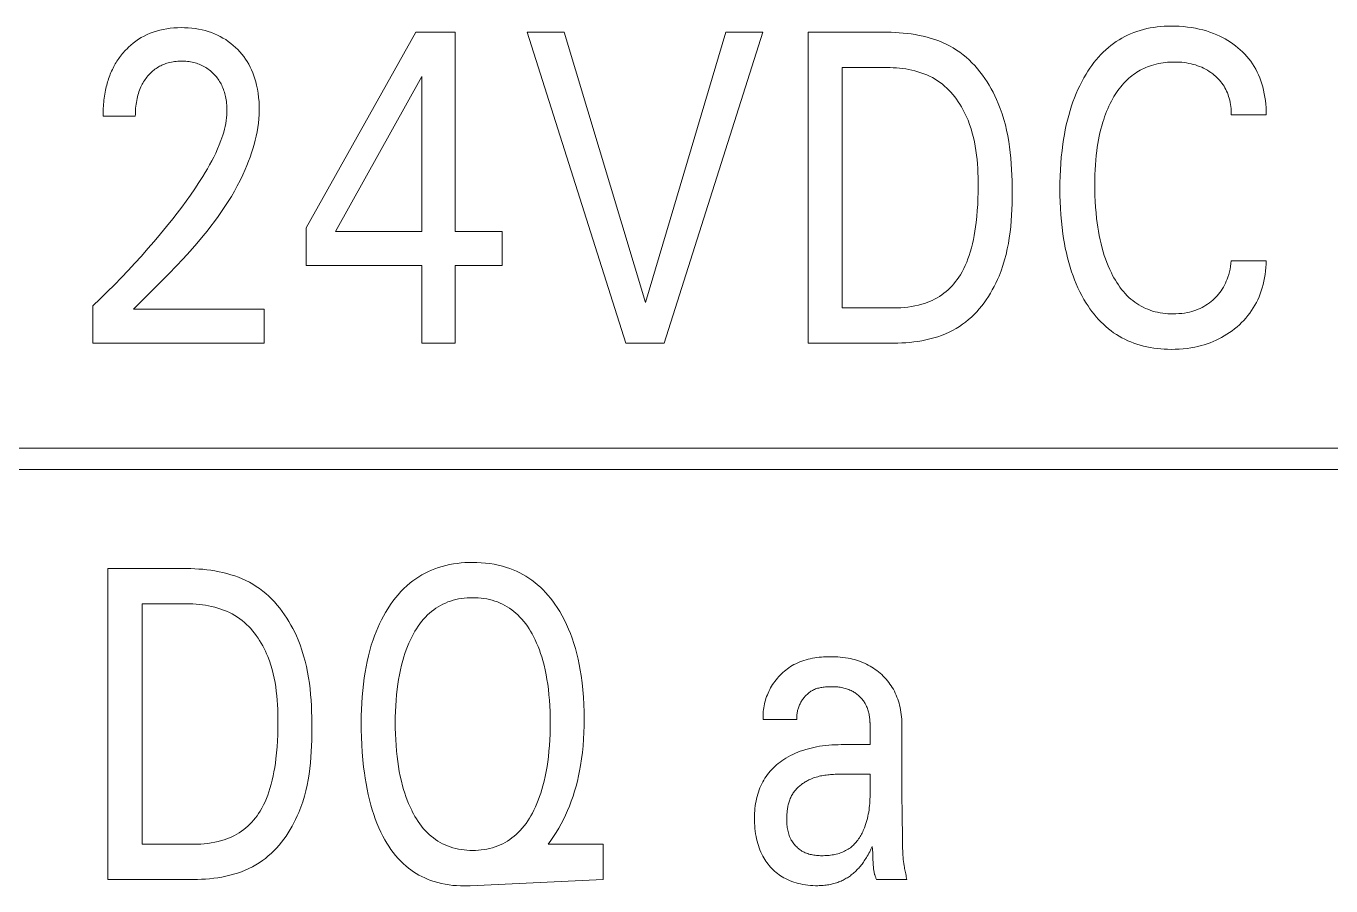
# Model space of a CAD drawing. Header units: millimetres. Extents: x 0 to 420, y 0 to 297.
# Drawn here: x 148.4 to 155.11, y 136.52 to 140.95 of the extents above; entities that cross this region are included whole.
import ezdxf

# ---------------------------------------------------------------- set-up
doc = ezdxf.new("R2010")
doc.units = ezdxf.units.MM
doc.layers.add('eProC - L2', color=41, linetype='Continuous', lineweight=20)

msp = doc.modelspace()

# ---------------------------------------------------------------- linework, layer by layer
at = {"layer": 'eProC - L2', "linetype": 'Continuous'}
for p, q in [((149.8388, 139.9085), (150.4031, 140.9155)), ((150.4031, 140.9155), (150.6054, 140.9155)), ((150.6054, 140.9155), (150.6054, 139.8904)), ((151.4844, 139.3155), (150.9764, 140.9155)), ((150.9764, 140.9155), (151.166, 140.9155)), ((151.166, 140.9155), (151.5851, 139.5253)), ((151.5851, 139.5253), (151.9988, 140.9155)), ((152.1884, 140.9155), (151.6804, 139.3155)), ((151.9988, 140.9155), (152.1884, 140.9155)), ((152.4224, 139.3155), (152.4224, 140.9155)), ((152.4224, 140.9155), (152.8279, 140.9155)), ((152.5975, 140.7341), (152.5975, 139.4969)), ((152.8279, 140.7341), (152.5975, 140.7341)), ((150.4339, 140.6876), (149.9885, 139.8904)), ((150.4339, 139.8904), (150.4339, 140.6876)), ((148.9589, 140.4835), (148.7929, 140.4835)), ((154.7792, 140.4914), (154.5996, 140.4914)), ((149.8388, 139.7158), (149.8388, 139.9085)), ((149.9885, 139.8904), (150.4339, 139.8904)), ((150.6054, 139.8904), (150.8476, 139.8904)), ((150.8476, 139.8904), (150.8476, 139.7158)), ((150.4339, 139.7158), (149.8388, 139.7158)), ((150.4339, 139.3155), (150.4339, 139.7158)), ((150.6054, 139.7158), (150.6054, 139.3155)), ((150.8476, 139.7158), (150.6054, 139.7158)), ((154.5996, 139.7396), (154.7792, 139.7396)), ((148.7403, 139.3155), (148.7403, 139.5071)), ((148.9489, 139.4901), (149.6229, 139.4901)), ((149.6229, 139.4901), (149.6229, 139.3155)), ((152.5975, 139.4969), (152.8633, 139.4969)), ((149.6229, 139.3155), (148.7403, 139.3155)), ((150.6054, 139.3155), (150.4339, 139.3155)), ((151.6804, 139.3155), (151.4844, 139.3155)), ((152.8624, 139.3155), (152.4224, 139.3155)), ((171.7239, 138.7755), (140.0739, 138.7755)), ((140.1839, 138.6655), (171.6139, 138.6655)), ((148.8183, 136.5555), (148.8183, 138.1555)), ((148.8183, 138.1555), (149.2238, 138.1555)), ((148.9933, 137.9741), (148.9933, 136.7369)), ((149.2238, 137.9741), (148.9933, 137.9741)), ((152.1904, 137.3914), (152.1911, 137.3787)), ((152.3634, 137.3787), (152.1911, 137.3787)), ((152.7407, 137.3529), (152.7408, 137.3492)), ((152.7408, 137.3492), (152.7408, 137.3455)), ((152.7408, 137.2495), (152.7408, 137.3455)), ((152.905, 137.3436), (152.905, 136.9558)), ((152.592, 137.2495), (152.7408, 137.2495)), ((152.7408, 137.0975), (152.5828, 137.0975)), ((152.9074, 136.7877), (152.9059, 136.8718)), ((148.9933, 136.7369), (149.2591, 136.7369)), ((151.098, 136.7562), (151.0843, 136.7369)), ((151.0843, 136.7369), (151.3674, 136.7369)), ((151.3674, 136.7369), (151.3674, 136.5555)), ((152.9081, 136.7261), (152.9074, 136.7877)), ((152.7546, 136.6868), (152.755, 136.6756)), ((149.2582, 136.5555), (148.8183, 136.5555)), ((151.3674, 136.5555), (150.6827, 136.5231)), ((152.9295, 136.5555), (152.7735, 136.5555))]:
    msp.add_line(p, q, dxfattribs=at)
for points in [[(148.9489, 139.4901), (148.986, 139.5269), (149.0231, 139.5636), (149.0601, 139.6004), (149.097, 139.6374), (149.1336, 139.6746), (149.1699, 139.7122), (149.2056, 139.7503), (149.2407, 139.7889), (149.2752, 139.8281), (149.3087, 139.8681), (149.3283, 139.8923), (149.3475, 139.9169), (149.3663, 139.9417), (149.3847, 139.9669), (149.4026, 139.9924), (149.42, 140.0183), (149.4368, 140.0445), (149.4531, 140.0711), (149.4688, 140.098), (149.4838, 140.1254), (149.4981, 140.1531), (149.5118, 140.1812), (149.5246, 140.2098), (149.5334, 140.2306), (149.5418, 140.2517), (149.5497, 140.2729), (149.5571, 140.2943), (149.564, 140.3159), (149.5703, 140.3377), (149.576, 140.3595), (149.581, 140.3815), (149.5855, 140.4036), (149.5892, 140.4258), (149.5922, 140.4481), (149.5945, 140.4704), (149.5959, 140.4928), (149.5966, 140.5152), (149.5965, 140.5368), (149.5955, 140.5583), (149.5937, 140.5798), (149.5911, 140.6013), (149.5875, 140.6226), (149.5831, 140.6437), (149.5791, 140.6597), (149.5745, 140.6755), (149.5694, 140.6911), (149.5637, 140.7066), (149.5573, 140.7217), (149.5503, 140.7366), (149.5426, 140.7511), (149.5346, 140.7646), (149.5261, 140.7777), (149.5169, 140.7905), (149.5072, 140.8028), (149.497, 140.8147), (149.4863, 140.8262), (149.4751, 140.8372), (149.463, 140.8482), (149.4504, 140.8585), (149.4374, 140.8683), (149.424, 140.8775), (149.4101, 140.886), (149.3959, 140.8939), (149.3811, 140.9013), (149.3658, 140.908), (149.3503, 140.914), (149.3346, 140.9193), (149.3186, 140.924), (149.3025, 140.928), (149.2848, 140.9316), (149.2669, 140.9345), (149.249, 140.9367), (149.2309, 140.9382), (149.2129, 140.939), (149.1947, 140.9393), (149.1762, 140.9389), (149.1576, 140.9379), (149.1391, 140.9362), (149.1207, 140.9338), (149.1025, 140.9305), (149.0844, 140.9265), (149.0678, 140.9219), (149.0515, 140.9166), (149.0354, 140.9106), (149.0196, 140.9038), (149.0042, 140.8962), (148.9891, 140.8879), (148.9751, 140.8792), (148.9615, 140.8699), (148.9484, 140.8599), (148.9357, 140.8494), (148.9235, 140.8383)], [(152.8624, 139.3155), (152.883, 139.3157), (152.9038, 139.3165), (152.9246, 139.3177), (152.9455, 139.3195), (152.9663, 139.3218), (152.9872, 139.3248), (153.0079, 139.3283), (153.0285, 139.3325), (153.0489, 139.3373), (153.0691, 139.3427), (153.0891, 139.3489), (153.1087, 139.3558), (153.1281, 139.3634), (153.147, 139.3718), (153.1655, 139.381), (153.1835, 139.391), (153.2011, 139.4018), (153.2171, 139.4127), (153.2326, 139.4244), (153.2476, 139.4368), (153.2621, 139.4497), (153.2761, 139.4634), (153.2896, 139.4775), (153.3027, 139.4922), (153.3152, 139.5074), (153.3271, 139.5231), (153.3386, 139.5392), (153.3496, 139.5557), (153.36, 139.5725), (153.3699, 139.5897), (153.3793, 139.6071), (153.3881, 139.6248), (153.3965, 139.6427), (153.4043, 139.6607), (153.415, 139.6881), (153.4245, 139.7158), (153.433, 139.7438), (153.4404, 139.772), (153.4469, 139.8004), (153.4525, 139.829), (153.4572, 139.8578), (153.4611, 139.8867), (153.4644, 139.9158), (153.4669, 139.9451), (153.4689, 139.9744), (153.4703, 140.0038), (153.4713, 140.0332), (153.4718, 140.0627), (153.472, 140.0922), (153.4719, 140.1216), (153.4714, 140.1509), (153.4706, 140.1802), (153.4693, 140.2094), (153.4675, 140.2385), (153.4652, 140.2676), (153.4623, 140.2965), (153.4587, 140.3254), (153.4545, 140.3541), (153.4494, 140.3826), (153.4436, 140.411), (153.4369, 140.4392), (153.4293, 140.4671), (153.4207, 140.4949), (153.4111, 140.5224), (153.4004, 140.5496), (153.3922, 140.5687), (153.3834, 140.5877), (153.374, 140.6064), (153.3641, 140.6249), (153.3537, 140.643), (153.3426, 140.6609), (153.3311, 140.6784), (153.319, 140.6954), (153.3063, 140.712), (153.2931, 140.7281), (153.2794, 140.7437), (153.2651, 140.7588), (153.2503, 140.7732), (153.2349, 140.7869), (153.2191, 140.8), (153.2027, 140.8124), (153.1857, 140.824), (153.1683, 140.8348), (153.1503, 140.8449), (153.1319, 140.8542), (153.1131, 140.8627), (153.094, 140.8706), (153.0744, 140.8777), (153.0546, 140.8841), (153.0346, 140.8899), (153.0143, 140.895), (152.9938, 140.8995), (152.9732, 140.9034), (152.9525, 140.9067), (152.9317, 140.9095), (152.9108, 140.9117), (152.89, 140.9134), (152.8692, 140.9146), (152.8485, 140.9153), (152.8279, 140.9155)], [(154.7792, 140.4914), (154.7792, 140.5094), (154.7786, 140.5275), (154.7773, 140.5456), (154.7755, 140.5636), (154.773, 140.5815), (154.7699, 140.5993), (154.7661, 140.6171), (154.7617, 140.6346), (154.7571, 140.6503), (154.752, 140.6657), (154.7463, 140.681), (154.74, 140.696), (154.7332, 140.7107), (154.7257, 140.7251), (154.7177, 140.7392), (154.7091, 140.753), (154.6999, 140.7661), (154.6902, 140.7789), (154.6799, 140.7913), (154.6691, 140.8032), (154.6578, 140.8147), (154.6461, 140.8257), (154.6339, 140.8362), (154.6214, 140.8463), (154.6086, 140.8558), (154.5956, 140.8648), (154.5822, 140.8733), (154.5686, 140.8813), (154.5547, 140.8888), (154.5405, 140.8958), (154.5261, 140.9024), (154.5083, 140.9097), (154.4902, 140.9163), (154.4719, 140.9222), (154.4533, 140.9275), (154.4346, 140.9321), (154.4157, 140.936), (154.395, 140.9396), (154.3742, 140.9425), (154.3533, 140.9447), (154.3324, 140.9462), (154.3113, 140.947), (154.2902, 140.9472), (154.2723, 140.9469), (154.2543, 140.9461), (154.2363, 140.9448), (154.2184, 140.943), (154.2006, 140.9406), (154.1828, 140.9377), (154.1652, 140.9342), (154.1478, 140.93), (154.1305, 140.9252), (154.1134, 140.9198), (154.0975, 140.914), (154.0819, 140.9077), (154.0665, 140.9008), (154.0514, 140.8933), (154.0365, 140.8853), (154.022, 140.8767), (154.0078, 140.8677), (153.9939, 140.8581), (153.9804, 140.848), (153.9673, 140.8374), (153.9537, 140.8255), (153.9407, 140.8132), (153.928, 140.8004), (153.9159, 140.7871), (153.9042, 140.7735), (153.8929, 140.7594), (153.8821, 140.745), (153.8716, 140.7303), (153.8617, 140.7153), (153.8521, 140.7), (153.8407, 140.6806), (153.8299, 140.6608), (153.8197, 140.6407), (153.8101, 140.6203), (153.8011, 140.5997), (153.7927, 140.5788), (153.7848, 140.5578), (153.7775, 140.5365), (153.7699, 140.5124), (153.7629, 140.488), (153.7565, 140.4635), (153.7507, 140.4389), (153.7454, 140.4141), (153.7407, 140.3892), (153.7365, 140.3642), (153.7328, 140.3392), (153.7286, 140.3063), (153.7251, 140.2734), (153.7224, 140.2404), (153.7203, 140.2074), (153.7189, 140.1743), (153.7181, 140.1412), (153.7178, 140.1081)], [(148.9235, 140.8383), (148.9162, 140.8311), (148.909, 140.8236), (148.9035, 140.8177), (148.8982, 140.8117), (148.893, 140.8055), (148.8879, 140.7993), (148.883, 140.7929), (148.8781, 140.7864), (148.8734, 140.7799), (148.8689, 140.7732), (148.8645, 140.7665), (148.8602, 140.7596), (148.856, 140.7527), (148.852, 140.7457), (148.8482, 140.7386), (148.8445, 140.7314), (148.8407, 140.7237), (148.8371, 140.7159), (148.8336, 140.7081), (148.8303, 140.7001), (148.8272, 140.6922), (148.8242, 140.6841), (148.8214, 140.676), (148.8188, 140.6678), (148.8162, 140.6596), (148.8139, 140.6514), (148.8116, 140.6431), (148.8095, 140.6348), (148.8076, 140.6264), (148.8058, 140.618), (148.8037, 140.6078), (148.8019, 140.5975), (148.8002, 140.5872), (148.7988, 140.5769), (148.7975, 140.5666), (148.7963, 140.5562), (148.7954, 140.5459), (148.7946, 140.5355), (148.7939, 140.5251), (148.7935, 140.5147), (148.7931, 140.5043), (148.7929, 140.4939), (148.7929, 140.4835)], [(148.9589, 140.4835), (148.959, 140.4937), (148.9593, 140.5039), (148.9598, 140.5142), (148.9606, 140.5244), (148.9616, 140.5346), (148.9628, 140.5447), (148.9643, 140.5549), (148.9661, 140.565), (148.9679, 140.5739), (148.97, 140.5827), (148.9723, 140.5915), (148.9748, 140.6002), (148.9776, 140.6089), (148.9807, 140.6174), (148.9841, 140.6258), (148.9877, 140.6341), (148.9909, 140.6409), (148.9944, 140.6476), (148.998, 140.6541), (149.0018, 140.6606), (149.0058, 140.6669), (149.01, 140.6731), (149.0144, 140.6792), (149.019, 140.6852), (149.0237, 140.691), (149.0284, 140.6963), (149.0333, 140.7015), (149.0383, 140.7066), (149.0435, 140.7115), (149.0488, 140.7162), (149.0543, 140.7207), (149.0599, 140.7251), (149.0657, 140.7292), (149.0716, 140.7332), (149.0775, 140.7368), (149.0835, 140.7403), (149.0897, 140.7435), (149.0959, 140.7466), (149.1023, 140.7494), (149.1088, 140.752), (149.1153, 140.7544), (149.1219, 140.7566), (149.1286, 140.7585), (149.1367, 140.7606), (149.1448, 140.7623), (149.1531, 140.7637), (149.1613, 140.7649), (149.1697, 140.7658), (149.178, 140.7664), (149.1864, 140.7668), (149.1947, 140.7669), (149.2029, 140.7669), (149.211, 140.7666), (149.2191, 140.766), (149.2272, 140.7653), (149.2353, 140.7643), (149.2433, 140.763), (149.2513, 140.7615), (149.2593, 140.7598), (149.2665, 140.7579), (149.2737, 140.7558), (149.2808, 140.7535), (149.2878, 140.7509), (149.2948, 140.7481), (149.3016, 140.745), (149.3083, 140.7418), (149.3149, 140.7382), (149.3213, 140.7345), (149.3275, 140.7305), (149.3336, 140.7263), (149.3395, 140.7219), (149.3453, 140.7173), (149.3509, 140.7125), (149.3564, 140.7075), (149.3617, 140.7023), (149.3667, 140.6971), (149.3715, 140.6916), (149.3762, 140.6861), (149.3806, 140.6804), (149.3849, 140.6745), (149.389, 140.6685), (149.3928, 140.6624), (149.3965, 140.6561), (149.4, 140.6498), (149.4034, 140.6429), (149.4066, 140.6359), (149.4096, 140.6287), (149.4123, 140.6215), (149.4148, 140.6142), (149.4172, 140.6068), (149.4193, 140.5994), (149.4212, 140.5919), (149.4229, 140.5844), (149.4247, 140.5758), (149.4262, 140.5672), (149.4275, 140.5585), (149.4286, 140.5498), (149.4295, 140.5411), (149.4301, 140.5324), (149.4305, 140.5236), (149.4307, 140.5149), (149.4306, 140.5061)], [(152.8279, 140.7341), (152.8438, 140.7339), (152.8598, 140.7333), (152.8759, 140.7323), (152.8919, 140.7308), (152.908, 140.729), (152.9241, 140.7266), (152.94, 140.7238), (152.9559, 140.7205), (152.9716, 140.7167), (152.9872, 140.7124), (153.0025, 140.7075), (153.0176, 140.7021), (153.0325, 140.6961), (153.047, 140.6896), (153.0612, 140.6824), (153.075, 140.6746), (153.0885, 140.6661), (153.1009, 140.6575), (153.1129, 140.6483), (153.1245, 140.6386), (153.1357, 140.6283), (153.1465, 140.6176), (153.1569, 140.6065), (153.1669, 140.5949), (153.1765, 140.5829), (153.1857, 140.5706), (153.1945, 140.5579), (153.2029, 140.5449), (153.2109, 140.5317), (153.2185, 140.5182), (153.2257, 140.5045), (153.2325, 140.4906), (153.2388, 140.4766), (153.2448, 140.4624), (153.2531, 140.4407), (153.2605, 140.4188), (153.267, 140.3967), (153.2728, 140.3744), (153.2778, 140.352), (153.2821, 140.3294), (153.2857, 140.3067), (153.2887, 140.2839), (153.2912, 140.261), (153.2932, 140.2381), (153.2947, 140.2151), (153.2957, 140.192), (153.2964, 140.169), (153.2968, 140.1459), (153.2969, 140.1229), (153.2966, 140.0916), (153.2959, 140.0604), (153.2946, 140.0292), (153.2927, 139.9981), (153.2901, 139.9671), (153.2867, 139.9361), (153.2839, 139.9142), (153.2806, 139.8923), (153.2768, 139.8704), (153.2726, 139.8487), (153.2677, 139.827), (153.2623, 139.8055), (153.2562, 139.7842), (153.2507, 139.7667), (153.2446, 139.7494), (153.238, 139.7324), (153.2308, 139.7155), (153.223, 139.699), (153.2145, 139.6828), (153.2053, 139.667), (153.1976, 139.6551), (153.1896, 139.6435), (153.181, 139.6322), (153.1721, 139.6212), (153.1627, 139.6106), (153.1528, 139.6004), (153.1426, 139.5906), (153.132, 139.5813), (153.1209, 139.5725), (153.1094, 139.5642), (153.0976, 139.5563), (153.0854, 139.549), (153.0729, 139.5422), (153.0601, 139.5359), (153.0471, 139.5302), (153.0339, 139.5249), (153.0205, 139.5201), (153.0069, 139.5158), (152.9894, 139.5111), (152.9716, 139.5071), (152.9537, 139.5038), (152.9358, 139.5012), (152.9177, 139.4993), (152.8996, 139.4979), (152.8814, 139.4972), (152.8633, 139.4969)], [(153.9077, 140.3061), (153.9103, 140.3246), (153.9132, 140.3431), (153.9164, 140.3616), (153.92, 140.38), (153.924, 140.3984), (153.9285, 140.4166), (153.9333, 140.4347), (153.9386, 140.4527), (153.943, 140.4667), (153.9478, 140.4806), (153.9528, 140.4944), (153.9582, 140.508), (153.9638, 140.5216), (153.9699, 140.535), (153.9762, 140.5482), (153.9829, 140.5613), (153.99, 140.5742), (153.9961, 140.5847), (154.0025, 140.5951), (154.0091, 140.6053), (154.0161, 140.6153), (154.0233, 140.6251), (154.0307, 140.6347), (154.0385, 140.6441), (154.0466, 140.6532), (154.0549, 140.662), (154.0636, 140.6705), (154.0725, 140.6787), (154.0804, 140.6855), (154.0884, 140.6919), (154.0967, 140.6981), (154.1052, 140.7041), (154.1138, 140.7097), (154.1226, 140.7151), (154.1316, 140.7203), (154.1408, 140.7251), (154.15, 140.7297), (154.1595, 140.7339), (154.169, 140.7379), (154.1787, 140.7415), (154.19, 140.7453), (154.2015, 140.7487), (154.2131, 140.7517), (154.2248, 140.7543), (154.2366, 140.7566), (154.2485, 140.7584), (154.2604, 140.7599), (154.2724, 140.761), (154.2844, 140.7618), (154.2964, 140.7623), (154.3084, 140.7624), (154.3208, 140.7622), (154.3332, 140.7617), (154.3455, 140.7608), (154.3578, 140.7595), (154.37, 140.7578), (154.3822, 140.7556), (154.3933, 140.7532), (154.4044, 140.7504), (154.4154, 140.7472), (154.4263, 140.7436), (154.437, 140.7396), (154.4475, 140.7352), (154.4575, 140.7305), (154.4673, 140.7254), (154.4769, 140.7199), (154.4863, 140.714), (154.4954, 140.7078), (154.5043, 140.7012), (154.5119, 140.6951), (154.5192, 140.6888), (154.5262, 140.6823), (154.533, 140.6755), (154.5396, 140.6684), (154.5458, 140.661), (154.5517, 140.6534), (154.5573, 140.6456), (154.5625, 140.6375), (154.5673, 140.6292), (154.5718, 140.6207), (154.5759, 140.612), (154.5797, 140.6031), (154.5831, 140.5941), (154.5862, 140.5849), (154.589, 140.5757), (154.5917, 140.5653), (154.594, 140.5549), (154.5958, 140.5444), (154.5973, 140.5339), (154.5985, 140.5233), (154.5992, 140.5127), (154.5996, 140.502), (154.5996, 140.4914)], [(149.4306, 140.5061), (149.43, 140.491), (149.4287, 140.4759), (149.4268, 140.4608), (149.4243, 140.4458), (149.4213, 140.4309), (149.4178, 140.416), (149.4138, 140.4013), (149.4094, 140.3866), (149.4047, 140.3721), (149.3996, 140.3577), (149.3913, 140.3363), (149.3824, 140.3151), (149.3729, 140.2942), (149.3629, 140.2736), (149.3523, 140.2533), (149.3414, 140.2332), (149.3301, 140.2133), (149.3184, 140.1936), (149.3064, 140.174), (149.2859, 140.1416), (149.2647, 140.1096), (149.2429, 140.078), (149.2206, 140.0468), (149.1979, 140.0159), (149.1747, 139.9853), (149.1512, 139.955), (149.1202, 139.9161), (149.0886, 139.8777), (149.0566, 139.8396), (149.0241, 139.802), (148.9905, 139.764), (148.9565, 139.7265), (148.922, 139.6894), (148.8871, 139.6527), (148.851, 139.6156), (148.8145, 139.579), (148.7776, 139.5429), (148.7403, 139.5071)], [(154.5996, 139.7396), (154.598, 139.7252), (154.5959, 139.7109), (154.5933, 139.6967), (154.5901, 139.6826), (154.5864, 139.6686), (154.5821, 139.6548), (154.5783, 139.6443), (154.5741, 139.6339), (154.5696, 139.6236), (154.5647, 139.6136), (154.5594, 139.6038), (154.5537, 139.5942), (154.5476, 139.5849), (154.5413, 139.5761), (154.5346, 139.5677), (154.5275, 139.5595), (154.5202, 139.5516), (154.5125, 139.544), (154.5045, 139.5367), (154.4962, 139.5298), (154.4873, 139.523), (154.4782, 139.5165), (154.4688, 139.5104), (154.4592, 139.5047), (154.4494, 139.4994), (154.4393, 139.4945), (154.4288, 139.4899), (154.4181, 139.4858), (154.4073, 139.4821), (154.3963, 139.4787), (154.3852, 139.4758), (154.374, 139.4734), (154.3594, 139.4707), (154.3447, 139.4687), (154.3299, 139.4674), (154.3151, 139.4666), (154.3002, 139.4663), (154.2869, 139.4665), (154.2736, 139.4672), (154.2603, 139.4683), (154.247, 139.4698), (154.2338, 139.4719), (154.2207, 139.4744), (154.2077, 139.4774), (154.1949, 139.481), (154.1823, 139.4851), (154.1698, 139.4897), (154.1581, 139.4947), (154.1465, 139.5002), (154.1352, 139.5062), (154.1242, 139.5127), (154.1134, 139.5195), (154.1029, 139.5269), (154.0927, 139.5346), (154.0828, 139.5427), (154.0732, 139.5512), (154.064, 139.56), (154.054, 139.5704), (154.0445, 139.5811), (154.0355, 139.5921), (154.0268, 139.6035), (154.0186, 139.6152), (154.0107, 139.6272), (154.0032, 139.6394), (153.996, 139.6518), (153.9892, 139.6644), (153.9827, 139.6772), (153.9744, 139.6948), (153.9666, 139.7127), (153.9594, 139.7307), (153.9526, 139.749), (153.9464, 139.7674), (153.9407, 139.7859), (153.9353, 139.8046), (153.9298, 139.826), (153.9248, 139.8476), (153.9203, 139.8693), (153.9163, 139.8911), (153.9128, 139.913), (153.9097, 139.9349), (153.9069, 139.9569), (153.9039, 139.9864), (153.9014, 140.0159), (153.8996, 140.0454), (153.8983, 140.075), (153.8976, 140.1046), (153.8975, 140.1342), (153.8977, 140.1588), (153.8983, 140.1834), (153.8992, 140.208), (153.9006, 140.2326), (153.9025, 140.2571), (153.9049, 140.2816), (153.9077, 140.3061)], [(153.7178, 140.1081), (153.7181, 140.0753), (153.7189, 140.0424), (153.7204, 140.0096), (153.7224, 139.9768), (153.7252, 139.944), (153.7286, 139.9113), (153.7329, 139.8787), (153.7366, 139.8539), (153.7408, 139.8291), (153.7456, 139.8045), (153.7509, 139.7799), (153.7567, 139.7555), (153.7632, 139.7312), (153.7702, 139.7072), (153.7779, 139.6833), (153.7853, 139.6622), (153.7932, 139.6414), (153.8017, 139.6208), (153.8107, 139.6004), (153.8203, 139.5803), (153.8306, 139.5605), (153.8415, 139.541), (153.853, 139.5219), (153.8625, 139.5071), (153.8725, 139.4926), (153.8829, 139.4784), (153.8937, 139.4645), (153.905, 139.4509), (153.9166, 139.4378), (153.9287, 139.425), (153.9413, 139.4127), (153.9543, 139.4009), (153.9677, 139.3896), (153.9808, 139.3793), (153.9944, 139.3696), (154.0082, 139.3603), (154.0225, 139.3516), (154.037, 139.3433), (154.0518, 139.3356), (154.0669, 139.3284), (154.0822, 139.3218), (154.0977, 139.3157), (154.1135, 139.3102), (154.1306, 139.3049), (154.1479, 139.3002), (154.1654, 139.2962), (154.183, 139.2928), (154.2007, 139.2899), (154.2185, 139.2877), (154.2364, 139.2859), (154.2543, 139.2847), (154.2723, 139.284), (154.2902, 139.2837), (154.3108, 139.284), (154.3313, 139.2849), (154.3517, 139.2865), (154.372, 139.2888), (154.3923, 139.2917), (154.4124, 139.2955), (154.4284, 139.299), (154.4443, 139.303), (154.46, 139.3075), (154.4756, 139.3125), (154.491, 139.318), (154.5063, 139.3241), (154.5213, 139.3306), (154.5357, 139.3375), (154.55, 139.345), (154.5639, 139.3529), (154.5776, 139.3613), (154.591, 139.3701), (154.6041, 139.3794), (154.6168, 139.3892), (154.6293, 139.3994), (154.6414, 139.4101), (154.6531, 139.4213), (154.6644, 139.4328), (154.6752, 139.4448), (154.6855, 139.4571), (154.6953, 139.4699), (154.7046, 139.4831), (154.7133, 139.4966), (154.7215, 139.5105), (154.7291, 139.5248), (154.7361, 139.5393), (154.7426, 139.5541), (154.7485, 139.5692), (154.7539, 139.5844), (154.7587, 139.5999), (154.7635, 139.617), (154.7675, 139.6342), (154.771, 139.6516), (154.7738, 139.6691), (154.7761, 139.6867), (154.7777, 139.7043), (154.7788, 139.7219), (154.7792, 139.7396)], [(149.2582, 136.5555), (149.2789, 136.5557), (149.2996, 136.5565), (149.3205, 136.5577), (149.3413, 136.5595), (149.3622, 136.5618), (149.383, 136.5648), (149.4038, 136.5683), (149.4244, 136.5725), (149.4448, 136.5773), (149.465, 136.5827), (149.4849, 136.5889), (149.5046, 136.5958), (149.5239, 136.6034), (149.5428, 136.6118), (149.5613, 136.621), (149.5794, 136.631), (149.5969, 136.6418), (149.6129, 136.6527), (149.6284, 136.6644), (149.6434, 136.6768), (149.658, 136.6897), (149.672, 136.7034), (149.6855, 136.7175), (149.6985, 136.7322), (149.711, 136.7474), (149.723, 136.7631), (149.7345, 136.7792), (149.7454, 136.7957), (149.7559, 136.8125), (149.7658, 136.8297), (149.7751, 136.8471), (149.784, 136.8648), (149.7923, 136.8827), (149.8001, 136.9007), (149.8108, 136.9281), (149.8204, 136.9558), (149.8289, 136.9838), (149.8363, 137.012), (149.8428, 137.0404), (149.8483, 137.069), (149.8531, 137.0978), (149.857, 137.1267), (149.8602, 137.1558), (149.8628, 137.1851), (149.8647, 137.2144), (149.8662, 137.2438), (149.8671, 137.2732), (149.8677, 137.3027), (149.8678, 137.3322), (149.8677, 137.3616), (149.8673, 137.3909), (149.8665, 137.4202), (149.8652, 137.4494), (149.8634, 137.4785), (149.8611, 137.5076), (149.8582, 137.5365), (149.8546, 137.5654), (149.8503, 137.5941), (149.8453, 137.6226), (149.8395, 137.651), (149.8328, 137.6792), (149.8251, 137.7071), (149.8166, 137.7349), (149.807, 137.7624), (149.7963, 137.7896), (149.788, 137.8087), (149.7793, 137.8277), (149.7699, 137.8464), (149.76, 137.8649), (149.7495, 137.883), (149.7385, 137.9009), (149.7269, 137.9184), (149.7148, 137.9354), (149.7022, 137.952), (149.689, 137.9681), (149.6752, 137.9837), (149.6609, 137.9988), (149.6461, 138.0132), (149.6308, 138.0269), (149.6149, 138.04), (149.5985, 138.0524), (149.5816, 138.064), (149.5641, 138.0748), (149.5462, 138.0849), (149.5278, 138.0942), (149.509, 138.1027), (149.4898, 138.1106), (149.4703, 138.1177), (149.4505, 138.1241), (149.4304, 138.1299), (149.4101, 138.135), (149.3897, 138.1395), (149.369, 138.1434), (149.3483, 138.1467), (149.3275, 138.1495), (149.3067, 138.1517), (149.2858, 138.1534), (149.2651, 138.1546), (149.2444, 138.1553), (149.2238, 138.1555)], [(151.098, 136.7562), (151.1121, 136.777), (151.1257, 136.7982), (151.1386, 136.8199), (151.1508, 136.8419), (151.1624, 136.8644), (151.1733, 136.8871), (151.1836, 136.9101), (151.1932, 136.9335), (151.2028, 136.9588), (151.2117, 136.9843), (151.2198, 137.0101), (151.2272, 137.0361), (151.234, 137.0623), (151.2401, 137.0887), (151.2455, 137.1151), (151.2504, 137.1417), (151.2556, 137.1757), (151.26, 137.2097), (151.2634, 137.2438), (151.2661, 137.2781), (151.2679, 137.3123), (151.269, 137.3467), (151.2694, 137.381), (151.2691, 137.4186), (151.2679, 137.4561), (151.2659, 137.4936), (151.2629, 137.5311), (151.2589, 137.5684), (151.2539, 137.6057), (151.2494, 137.6335), (151.2442, 137.6613), (151.2384, 137.6889), (151.2318, 137.7163), (151.2245, 137.7436), (151.2163, 137.7706), (151.2073, 137.7973), (151.1985, 137.821), (151.189, 137.8444), (151.1787, 137.8675), (151.1676, 137.8902), (151.1558, 137.9126), (151.1432, 137.9345), (151.1297, 137.9559), (151.1189, 137.9719), (151.1076, 137.9875), (151.0958, 138.0028), (151.0836, 138.0176), (151.0708, 138.032), (151.0575, 138.046), (151.0437, 138.0594), (151.0293, 138.0722), (151.0145, 138.0844), (150.9999, 138.0955), (150.9848, 138.1059), (150.9694, 138.1158), (150.9535, 138.125), (150.9373, 138.1336), (150.9208, 138.1416), (150.904, 138.1489), (150.8869, 138.1556), (150.8697, 138.1615), (150.8485, 138.1679), (150.827, 138.1732), (150.8054, 138.1777), (150.7836, 138.1812), (150.7616, 138.1839), (150.7395, 138.1858), (150.7174, 138.1869), (150.6952, 138.1872), (150.6752, 138.1869), (150.6553, 138.1861), (150.6354, 138.1845), (150.6156, 138.1824), (150.5959, 138.1795), (150.5764, 138.176), (150.557, 138.1717), (150.5378, 138.1666), (150.5188, 138.1608), (150.5013, 138.1546), (150.4841, 138.1478), (150.4672, 138.1402), (150.4505, 138.132), (150.4342, 138.1232), (150.4183, 138.1136), (150.4028, 138.1035), (150.3877, 138.0928), (150.373, 138.0814), (150.3566, 138.0674), (150.3408, 138.0527), (150.3257, 138.0373), (150.3112, 138.0213), (150.2974, 138.0047), (150.2843, 137.9876), (150.2718, 137.9701)], [(149.2238, 137.9741), (149.2397, 137.9739), (149.2557, 137.9733), (149.2717, 137.9723), (149.2878, 137.9708), (149.3039, 137.969), (149.3199, 137.9666), (149.3359, 137.9638), (149.3517, 137.9605), (149.3675, 137.9567), (149.383, 137.9524), (149.3984, 137.9475), (149.4135, 137.9421), (149.4283, 137.9361), (149.4429, 137.9296), (149.4571, 137.9224), (149.4709, 137.9146), (149.4843, 137.9061), (149.4967, 137.8975), (149.5087, 137.8883), (149.5203, 137.8786), (149.5315, 137.8683), (149.5424, 137.8576), (149.5528, 137.8465), (149.5628, 137.8349), (149.5724, 137.8229), (149.5816, 137.8106), (149.5904, 137.7979), (149.5988, 137.7849), (149.6068, 137.7717), (149.6144, 137.7582), (149.6215, 137.7445), (149.6283, 137.7306), (149.6347, 137.7166), (149.6407, 137.7024), (149.6489, 137.6807), (149.6563, 137.6588), (149.6629, 137.6367), (149.6686, 137.6144), (149.6736, 137.592), (149.6779, 137.5694), (149.6816, 137.5467), (149.6846, 137.5239), (149.6871, 137.501), (149.689, 137.4781), (149.6905, 137.4551), (149.6916, 137.432), (149.6923, 137.409), (149.6927, 137.3859), (149.6928, 137.3629), (149.6925, 137.3316), (149.6917, 137.3004), (149.6904, 137.2692), (149.6885, 137.2381), (149.6859, 137.2071), (149.6826, 137.1761), (149.6797, 137.1542), (149.6765, 137.1323), (149.6727, 137.1104), (149.6684, 137.0887), (149.6636, 137.067), (149.6581, 137.0455), (149.652, 137.0242), (149.6465, 137.0067), (149.6405, 136.9894), (149.6339, 136.9724), (149.6267, 136.9555), (149.6189, 136.939), (149.6104, 136.9228), (149.6011, 136.907), (149.5935, 136.8951), (149.5854, 136.8835), (149.5769, 136.8722), (149.5679, 136.8612), (149.5585, 136.8506), (149.5487, 136.8404), (149.5385, 136.8306), (149.5278, 136.8213), (149.5168, 136.8125), (149.5053, 136.8042), (149.4934, 136.7963), (149.4813, 136.789), (149.4688, 136.7822), (149.456, 136.7759), (149.443, 136.7702), (149.4298, 136.7649), (149.4163, 136.7601), (149.4028, 136.7558), (149.3852, 136.7511), (149.3675, 136.7471), (149.3496, 136.7438), (149.3316, 136.7412), (149.3135, 136.7393), (149.2954, 136.7379), (149.2773, 136.7372), (149.2591, 136.7369)], [(150.2718, 137.9701), (150.2579, 137.9491), (150.2464, 137.9301), (150.2355, 137.9108), (150.2252, 137.8911), (150.2155, 137.8711), (150.2063, 137.8508), (150.1978, 137.8302), (150.1898, 137.8094), (150.1823, 137.7885), (150.1735, 137.7612), (150.1655, 137.7338), (150.1584, 137.7061), (150.152, 137.6782), (150.1463, 137.6502), (150.1413, 137.6221), (150.137, 137.5938), (150.1328, 137.5613), (150.1293, 137.5287), (150.1266, 137.4961), (150.1245, 137.4634), (150.1231, 137.4307), (150.1222, 137.3979), (150.1219, 137.3651), (150.1221, 137.3264), (150.123, 137.2878), (150.1246, 137.2491), (150.127, 137.2106), (150.1302, 137.172), (150.1342, 137.1336), (150.1378, 137.1053), (150.1419, 137.0771), (150.1465, 137.0489), (150.1517, 137.0209), (150.1576, 136.993), (150.1642, 136.9653), (150.1714, 136.9378), (150.1783, 136.9142), (150.1858, 136.8908), (150.1939, 136.8676), (150.2027, 136.8447), (150.2122, 136.8221), (150.2224, 136.7997), (150.2334, 136.7777), (150.2429, 136.7604), (150.2529, 136.7433), (150.2634, 136.7266), (150.2745, 136.7103), (150.2862, 136.6943), (150.2985, 136.6789), (150.3114, 136.664), (150.325, 136.6497), (150.3392, 136.636), (150.3515, 136.6251), (150.3642, 136.6147), (150.3773, 136.6048), (150.3908, 136.5955), (150.4047, 136.5866), (150.4189, 136.5783), (150.4334, 136.5706), (150.4482, 136.5634), (150.4633, 136.5569), (150.4786, 136.551), (150.4971, 136.5447), (150.5159, 136.5393), (150.535, 136.5347), (150.5542, 136.5309), (150.5736, 136.5279), (150.593, 136.5255), (150.6126, 136.5239), (150.6321, 136.523), (150.6516, 136.5226), (150.6682, 136.5227), (150.6827, 136.5231)], [(150.3841, 136.906), (150.3813, 136.9115), (150.3731, 136.9289), (150.3654, 136.9464), (150.3582, 136.9643), (150.3516, 136.9823), (150.3454, 137.0005), (150.3397, 137.0188), (150.3344, 137.0373), (150.3281, 137.062), (150.3225, 137.0869), (150.3175, 137.112), (150.3132, 137.1371), (150.3095, 137.1624), (150.3063, 137.1877), (150.3033, 137.2168), (150.3009, 137.246), (150.2991, 137.2751), (150.2979, 137.3044), (150.2971, 137.3336), (150.2969, 137.3629), (150.2972, 137.3916), (150.2979, 137.4204), (150.2992, 137.4491), (150.301, 137.4778), (150.3034, 137.5065), (150.3065, 137.5351), (150.3098, 137.56), (150.3136, 137.5848), (150.318, 137.6096), (150.323, 137.6342), (150.3288, 137.6586), (150.3352, 137.6829), (150.3406, 137.701), (150.3464, 137.719), (150.3527, 137.7369), (150.3595, 137.7545), (150.3668, 137.772), (150.3747, 137.7892), (150.3831, 137.8062), (150.3903, 137.8197), (150.3979, 137.833), (150.4059, 137.846), (150.4143, 137.8588), (150.4232, 137.8712), (150.4325, 137.8833), (150.4423, 137.895), (150.4526, 137.9063), (150.4633, 137.9171), (150.4735, 137.9264), (150.4841, 137.9353), (150.495, 137.9438), (150.5063, 137.9517), (150.518, 137.9592), (150.5299, 137.9661), (150.5421, 137.9725), (150.5546, 137.9784), (150.5674, 137.9836), (150.581, 137.9885), (150.5948, 137.9927), (150.6088, 137.9963), (150.6229, 137.9993), (150.6372, 138.0017), (150.6516, 138.0035), (150.6661, 138.0048), (150.6806, 138.0056), (150.6952, 138.0058), (150.7098, 138.0056), (150.7244, 138.0048), (150.7389, 138.0035), (150.7533, 138.0017), (150.7677, 137.9993), (150.7819, 137.9963), (150.796, 137.9927), (150.8098, 137.9885), (150.8235, 137.9836), (150.8362, 137.9784), (150.8488, 137.9726), (150.861, 137.9662), (150.873, 137.9592), (150.8847, 137.9518), (150.896, 137.9438), (150.907, 137.9354), (150.9176, 137.9264), (150.9278, 137.9171), (150.9386, 137.9063), (150.9489, 137.895), (150.9587, 137.8833), (150.9681, 137.8712), (150.977, 137.8587), (150.9854, 137.846), (150.9934, 137.8329), (151.001, 137.8197), (151.0081, 137.8062)], [(151.0081, 137.8062), (151.0165, 137.7893), (151.0244, 137.7721), (151.0317, 137.7546), (151.0385, 137.7369), (151.0448, 137.7191), (151.0506, 137.7011), (151.056, 137.6829), (151.0625, 137.6586), (151.0682, 137.6341), (151.0733, 137.6095), (151.0777, 137.5848), (151.0815, 137.56), (151.0847, 137.5351), (151.0878, 137.5065), (151.0903, 137.4778), (151.0921, 137.4491), (151.0933, 137.4204), (151.0941, 137.3916), (151.0943, 137.3629), (151.0941, 137.3335), (151.0934, 137.3042), (151.0922, 137.2749), (151.0904, 137.2456), (151.088, 137.2164), (151.085, 137.1872), (151.0818, 137.1619), (151.078, 137.1366), (151.0737, 137.1115), (151.0688, 137.0864), (151.0632, 137.0615), (151.0568, 137.0368), (151.0516, 137.0184), (151.0459, 137.0002), (151.0397, 136.9821), (151.0331, 136.9641), (151.0259, 136.9464), (151.0182, 136.9289), (151.01, 136.9115), (151.0028, 136.8976), (150.9952, 136.8839), (150.9872, 136.8705), (150.9788, 136.8573), (150.9699, 136.8444), (150.9605, 136.8319), (150.9507, 136.8198), (150.9403, 136.8081), (150.9294, 136.7969), (150.9192, 136.7873), (150.9086, 136.7781), (150.8976, 136.7694), (150.8862, 136.7612), (150.8744, 136.7534), (150.8624, 136.7462), (150.85, 136.7396), (150.8374, 136.7336), (150.8245, 136.7281), (150.8108, 136.7231), (150.7968, 136.7187), (150.7826, 136.715), (150.7683, 136.7119), (150.7539, 136.7094), (150.7393, 136.7075), (150.7246, 136.7062), (150.7099, 136.7054), (150.6952, 136.7052), (150.6804, 136.7054), (150.6657, 136.7062), (150.6511, 136.7075), (150.6365, 136.7094), (150.6221, 136.7119), (150.6078, 136.715), (150.5936, 136.7187), (150.5797, 136.7231), (150.566, 136.7281), (150.5531, 136.7335), (150.5405, 136.7396), (150.5282, 136.7462), (150.5161, 136.7534), (150.5044, 136.7611), (150.4931, 136.7694), (150.4821, 136.7781), (150.4715, 136.7873), (150.4613, 136.7969), (150.4509, 136.8076), (150.441, 136.8188), (150.4316, 136.8304), (150.4226, 136.8423), (150.4141, 136.8545), (150.406, 136.8671), (150.3983, 136.8799), (150.391, 136.8928), (150.3841, 136.906)], [(152.905, 137.3436), (152.9049, 137.3558), (152.9045, 137.368), (152.9038, 137.3802), (152.9027, 137.3924), (152.9014, 137.4045), (152.8997, 137.4166), (152.8977, 137.4287), (152.8953, 137.4407), (152.8925, 137.4526), (152.8897, 137.4632), (152.8865, 137.4737), (152.883, 137.4842), (152.8792, 137.4945), (152.8751, 137.5046), (152.8706, 137.5147), (152.8657, 137.5245), (152.8606, 137.5342), (152.855, 137.5437), (152.8493, 137.5527), (152.8432, 137.5615), (152.8368, 137.5701), (152.8301, 137.5785), (152.8231, 137.5867), (152.8158, 137.5946), (152.8083, 137.6023), (152.8005, 137.6097), (152.7925, 137.6169), (152.7844, 137.6237), (152.776, 137.6303), (152.7674, 137.6367), (152.7586, 137.6427), (152.7497, 137.6485), (152.7405, 137.654), (152.7312, 137.6592), (152.7218, 137.6641), (152.712, 137.6688), (152.7021, 137.6731), (152.692, 137.6771), (152.6818, 137.6808), (152.6715, 137.6842), (152.6611, 137.6873), (152.6506, 137.69), (152.6401, 137.6925), (152.6271, 137.695), (152.614, 137.6971), (152.6009, 137.6988), (152.5876, 137.7001), (152.5743, 137.701), (152.561, 137.7016), (152.5476, 137.7019), (152.5361, 137.702), (152.5246, 137.7018), (152.513, 137.7015), (152.5015, 137.7009), (152.49, 137.7001), (152.4785, 137.699), (152.4671, 137.6976), (152.4557, 137.696), (152.4443, 137.694), (152.4331, 137.6918), (152.422, 137.6892), (152.411, 137.6863), (152.4001, 137.683), (152.3893, 137.6793), (152.3787, 137.6753), (152.3683, 137.6708), (152.358, 137.666), (152.3491, 137.6614), (152.3404, 137.6564), (152.3318, 137.6512), (152.3234, 137.6456), (152.3152, 137.6397), (152.3072, 137.6336), (152.2994, 137.6271), (152.2917, 137.6204), (152.2843, 137.6135), (152.2772, 137.6063), (152.2702, 137.5988), (152.2635, 137.5911), (152.257, 137.5832), (152.2508, 137.5751), (152.2449, 137.5668), (152.2392, 137.5583), (152.2339, 137.5499), (152.229, 137.5413), (152.2243, 137.5326), (152.2199, 137.5238), (152.2157, 137.5148), (152.2119, 137.5057), (152.2083, 137.4966), (152.205, 137.4873), (152.2021, 137.4779), (152.1995, 137.4684), (152.1971, 137.4589), (152.1951, 137.4493), (152.1935, 137.4397), (152.1922, 137.4301), (152.1912, 137.4204), (152.1906, 137.4107), (152.1903, 137.401), (152.1904, 137.3914)], [(152.3634, 137.3787), (152.3632, 137.3838), (152.3631, 137.3889), (152.3633, 137.3941), (152.3636, 137.3992), (152.364, 137.4043), (152.3647, 137.4094), (152.3655, 137.4145), (152.3665, 137.4195), (152.3677, 137.4246), (152.369, 137.4296), (152.3705, 137.4346), (152.3721, 137.4395), (152.3739, 137.4444), (152.3758, 137.4492), (152.3779, 137.454), (152.3801, 137.4588), (152.3825, 137.4635), (152.385, 137.4681), (152.3876, 137.4726), (152.3903, 137.477), (152.3932, 137.4813), (152.3961, 137.4855), (152.3992, 137.4896), (152.4024, 137.4936), (152.4057, 137.4975), (152.4091, 137.5012), (152.4126, 137.5049), (152.4163, 137.5084), (152.42, 137.5118), (152.4238, 137.5151), (152.4278, 137.5182), (152.4318, 137.5211), (152.4359, 137.5239), (152.4402, 137.5265), (152.4445, 137.5289), (152.4495, 137.5315), (152.4547, 137.5338), (152.4599, 137.5359), (152.4653, 137.5378), (152.4707, 137.5395), (152.4762, 137.541), (152.4818, 137.5423), (152.4874, 137.5435), (152.4931, 137.5444), (152.4989, 137.5453), (152.5047, 137.546), (152.5105, 137.5465), (152.5163, 137.547), (152.5222, 137.5473), (152.5281, 137.5476), (152.534, 137.5477), (152.5407, 137.5478), (152.5474, 137.5477), (152.5541, 137.5475), (152.5607, 137.5472), (152.5674, 137.5468), (152.574, 137.5462), (152.5805, 137.5454), (152.5871, 137.5445), (152.5935, 137.5435), (152.6, 137.5422), (152.6063, 137.5408), (152.6126, 137.5392), (152.6189, 137.5374), (152.6251, 137.5353), (152.6311, 137.5331), (152.6372, 137.5306), (152.6431, 137.5279), (152.6489, 137.525), (152.6534, 137.5226), (152.6578, 137.5199), (152.6622, 137.5172), (152.6664, 137.5143), (152.6706, 137.5113), (152.6747, 137.5081), (152.6788, 137.5048), (152.6827, 137.5014), (152.6865, 137.4979), (152.6902, 137.4943), (152.6938, 137.4905), (152.6973, 137.4866), (152.7006, 137.4827), (152.7038, 137.4786), (152.7069, 137.4745), (152.7099, 137.4702), (152.7127, 137.4659), (152.7153, 137.4615), (152.7178, 137.457), (152.7206, 137.4516), (152.7231, 137.4462), (152.7254, 137.4406), (152.7275, 137.435), (152.7294, 137.4293), (152.7312, 137.4235), (152.7328, 137.4177), (152.7342, 137.4119), (152.7354, 137.406), (152.7365, 137.4), (152.7375, 137.3941), (152.7383, 137.3881), (152.739, 137.3821), (152.7395, 137.3761), (152.74, 137.3701), (152.7403, 137.3641)], [(152.7403, 137.3641), (152.7404, 137.3623), (152.7405, 137.3604), (152.7406, 137.3585), (152.7406, 137.3567), (152.7407, 137.3548), (152.7407, 137.3529)], [(152.592, 137.2495), (152.576, 137.2493), (152.56, 137.2488), (152.5439, 137.248), (152.5279, 137.2468), (152.512, 137.2452), (152.496, 137.2433), (152.4802, 137.2409), (152.4658, 137.2384), (152.4515, 137.2355), (152.4373, 137.2322), (152.4232, 137.2286), (152.4092, 137.2245), (152.3953, 137.2201), (152.3816, 137.2152), (152.3689, 137.2102), (152.3563, 137.2049), (152.3439, 137.1992), (152.3317, 137.1931), (152.3197, 137.1866), (152.3079, 137.1797), (152.2963, 137.1724), (152.2869, 137.1659), (152.2776, 137.1592), (152.2685, 137.1522), (152.2597, 137.1449), (152.2511, 137.1373), (152.2428, 137.1294), (152.2348, 137.1213), (152.2271, 137.1128), (152.2197, 137.1041), (152.2126, 137.0951), (152.206, 137.086), (152.1998, 137.0767), (152.1939, 137.0671), (152.1883, 137.0573), (152.1831, 137.0473), (152.1783, 137.0371), (152.1738, 137.0268), (152.1697, 137.0163), (152.1659, 137.0057), (152.1625, 136.995), (152.1591, 136.983), (152.1561, 136.9709), (152.1536, 136.9587), (152.1515, 136.9464), (152.1497, 136.9341), (152.1483, 136.9217), (152.1472, 136.9093), (152.1464, 136.8968), (152.1459, 136.8843), (152.1457, 136.8719), (152.1458, 136.8583), (152.1462, 136.8447), (152.147, 136.8312), (152.1481, 136.8177), (152.1496, 136.8042), (152.1514, 136.7908), (152.1537, 136.7774), (152.1564, 136.7641), (152.1591, 136.7526), (152.1622, 136.7412), (152.1656, 136.7298), (152.1693, 136.7186), (152.1735, 136.7075), (152.1781, 136.6966), (152.183, 136.6858), (152.1885, 136.6753), (152.1933, 136.6668), (152.1984, 136.6584), (152.2038, 136.6502), (152.2095, 136.6422), (152.2154, 136.6344), (152.2217, 136.6268), (152.2281, 136.6194), (152.2349, 136.6123), (152.2419, 136.6054), (152.2491, 136.5988), (152.2565, 136.5924), (152.2642, 136.5863), (152.272, 136.5804), (152.2801, 136.5749), (152.2884, 136.5696), (152.2968, 136.5647), (152.3054, 136.56), (152.3158, 136.5549), (152.3265, 136.5502), (152.3374, 136.5459), (152.3484, 136.5421), (152.3595, 136.5386), (152.3708, 136.5355), (152.3822, 136.5328), (152.3949, 136.5302), (152.4077, 136.5281), (152.4206, 136.5264), (152.4335, 136.5251), (152.4464, 136.5242), (152.4594, 136.5238), (152.4723, 136.5237)], [(152.7408, 137.0975), (152.7408, 137.0025), (152.7406, 136.9914), (152.7404, 136.9803), (152.7399, 136.9692), (152.7394, 136.9581), (152.7386, 136.947), (152.7377, 136.9359), (152.7366, 136.9248), (152.7352, 136.9138), (152.7336, 136.9028), (152.7317, 136.8918), (152.7296, 136.8809), (152.7271, 136.87), (152.7244, 136.8592), (152.7213, 136.8485), (152.7178, 136.8378), (152.714, 136.8271), (152.7114, 136.8206), (152.7087, 136.814), (152.7059, 136.8076), (152.7028, 136.8011), (152.6997, 136.7948), (152.6963, 136.7885), (152.6929, 136.7824), (152.6892, 136.7763), (152.6855, 136.7703), (152.6815, 136.7645), (152.6774, 136.7588), (152.6732, 136.7533), (152.6688, 136.7479), (152.6642, 136.7426), (152.6595, 136.7376), (152.6546, 136.7327), (152.6496, 136.728), (152.6444, 136.7235), (152.6391, 136.7193), (152.6336, 136.7153), (152.6275, 136.7112), (152.6213, 136.7075), (152.615, 136.704), (152.6085, 136.7007), (152.6018, 136.6977), (152.5951, 136.6949), (152.5882, 136.6924), (152.5811, 136.6901), (152.574, 136.688), (152.5668, 136.6861), (152.5595, 136.6844), (152.5522, 136.683), (152.5448, 136.6817), (152.5373, 136.6806), (152.5298, 136.6798), (152.5222, 136.6791), (152.5147, 136.6785), (152.5071, 136.6782), (152.4995, 136.678), (152.4926, 136.6779), (152.4858, 136.678), (152.4789, 136.6782), (152.4721, 136.6786), (152.4653, 136.6792), (152.4586, 136.68), (152.4519, 136.6809), (152.4452, 136.682), (152.4387, 136.6834), (152.4322, 136.6849), (152.4258, 136.6867), (152.4195, 136.6887), (152.4132, 136.691), (152.4071, 136.6935), (152.4011, 136.6963), (152.3952, 136.6994), (152.3903, 136.7022), (152.3855, 136.7052), (152.3809, 136.7084), (152.3763, 136.7117), (152.3719, 136.7153), (152.3675, 136.719), (152.3633, 136.7228), (152.3593, 136.7269), (152.3554, 136.731), (152.3516, 136.7353), (152.348, 136.7398), (152.3446, 136.7443), (152.3413, 136.749), (152.3382, 136.7538), (152.3353, 136.7587), (152.3326, 136.7636), (152.3296, 136.7698), (152.3268, 136.7761), (152.3243, 136.7825), (152.3221, 136.789), (152.3202, 136.7956), (152.3184, 136.8023), (152.3169, 136.809), (152.3156, 136.8158), (152.3146, 136.8226), (152.3137, 136.8295), (152.313, 136.8363), (152.3124, 136.8432), (152.312, 136.8501), (152.3118, 136.857), (152.3117, 136.8639), (152.3117, 136.8707)], [(152.3117, 136.8707), (152.3118, 136.8764), (152.312, 136.8821), (152.3123, 136.8878), (152.3127, 136.8935), (152.3132, 136.8992), (152.3137, 136.9049), (152.3144, 136.9107), (152.3152, 136.9164), (152.3161, 136.9221), (152.3171, 136.9277), (152.3182, 136.9334), (152.3194, 136.939), (152.3208, 136.9446), (152.3223, 136.9501), (152.324, 136.9556), (152.3258, 136.961), (152.3277, 136.9663), (152.3298, 136.9716), (152.3321, 136.9768), (152.3345, 136.9819), (152.337, 136.987), (152.3398, 136.9919), (152.3427, 136.9967), (152.3455, 137.0011), (152.3485, 137.0054), (152.3516, 137.0095), (152.3549, 137.0136), (152.3583, 137.0176), (152.3618, 137.0215), (152.3654, 137.0253), (152.3691, 137.029), (152.373, 137.0326), (152.3769, 137.0361), (152.381, 137.0395), (152.3852, 137.0428), (152.3894, 137.046), (152.3937, 137.0491), (152.3981, 137.0521), (152.4026, 137.055), (152.4071, 137.0578), (152.4117, 137.0605), (152.4164, 137.0631), (152.4211, 137.0656), (152.4259, 137.0679), (152.4307, 137.0702), (152.4355, 137.0723), (152.4425, 137.0752), (152.4496, 137.0779), (152.4567, 137.0803), (152.4639, 137.0826), (152.4711, 137.0846), (152.4784, 137.0865), (152.4857, 137.0882), (152.493, 137.0897), (152.5004, 137.091), (152.5078, 137.0922), (152.5153, 137.0933), (152.5228, 137.0942), (152.5302, 137.095), (152.5377, 137.0956), (152.5452, 137.0962), (152.5527, 137.0966), (152.5603, 137.097), (152.5678, 137.0972), (152.5753, 137.0974), (152.5828, 137.0975)], [(152.9059, 136.8718), (152.9054, 136.8998), (152.9051, 136.9278), (152.905, 136.9558)], [(152.4723, 136.5237), (152.4792, 136.5239), (152.4862, 136.5241), (152.4931, 136.5245), (152.5001, 136.525), (152.507, 136.5257), (152.5139, 136.5265), (152.5208, 136.5274), (152.5277, 136.5285), (152.5345, 136.5297), (152.5413, 136.5312), (152.5481, 136.5327), (152.5548, 136.5345), (152.5615, 136.5364), (152.5682, 136.5385), (152.574, 136.5405), (152.5797, 136.5427), (152.5855, 136.545), (152.5911, 136.5474), (152.5967, 136.55), (152.6023, 136.5527), (152.6078, 136.5555), (152.6132, 136.5585), (152.6185, 136.5616), (152.6238, 136.5648), (152.629, 136.5682), (152.6341, 136.5716), (152.6391, 136.5752), (152.644, 136.5789), (152.6489, 136.5827), (152.654, 136.5869), (152.659, 136.5912), (152.6639, 136.5957), (152.6687, 136.6002), (152.6734, 136.6049), (152.6779, 136.6097), (152.6824, 136.6145), (152.6868, 136.6195), (152.6911, 136.6245), (152.6952, 136.6296), (152.6993, 136.6349), (152.7032, 136.6401), (152.7071, 136.6455), (152.7109, 136.6509), (152.7145, 136.6564), (152.7186, 136.6628), (152.7225, 136.6692), (152.7263, 136.6757), (152.7306, 136.6833), (152.7347, 136.691), (152.7387, 136.6987), (152.7453, 136.7121), (152.7517, 136.7256)], [(152.7517, 136.7256), (152.7523, 136.7201), (152.7529, 136.7145), (152.7533, 136.709), (152.7537, 136.7034), (152.7541, 136.6979), (152.7543, 136.6923), (152.7546, 136.6868)], [(152.755, 136.6756), (152.7553, 136.6645), (152.7557, 136.6533)], [(152.9201, 136.605), (152.9186, 136.612), (152.9172, 136.6191), (152.9159, 136.6262), (152.9141, 136.6371), (152.9126, 136.6482), (152.9114, 136.6592), (152.9104, 136.6703), (152.9097, 136.6814), (152.9091, 136.6926), (152.9087, 136.7037), (152.9083, 136.7149), (152.9081, 136.7261)], [(152.7557, 136.6533), (152.7559, 136.6478), (152.7561, 136.6422), (152.7564, 136.6374), (152.7567, 136.6326), (152.757, 136.6279), (152.7575, 136.6231), (152.7579, 136.6184), (152.7584, 136.6136), (152.7591, 136.6089), (152.7597, 136.6042), (152.7605, 136.5995), (152.7614, 136.5948), (152.7623, 136.5901), (152.7634, 136.5855), (152.7643, 136.5821), (152.7652, 136.5787), (152.7662, 136.5753), (152.7672, 136.5719), (152.7683, 136.5686), (152.7695, 136.5653), (152.7708, 136.562), (152.7721, 136.5587), (152.7735, 136.5555)], [(152.9295, 136.5555), (152.9285, 136.5626), (152.9273, 136.5697), (152.926, 136.5768), (152.9246, 136.5839), (152.9231, 136.5909), (152.9201, 136.605)]]:
    msp.add_lwpolyline(points, dxfattribs=at)

doc.saveas('drawing.dxf')
